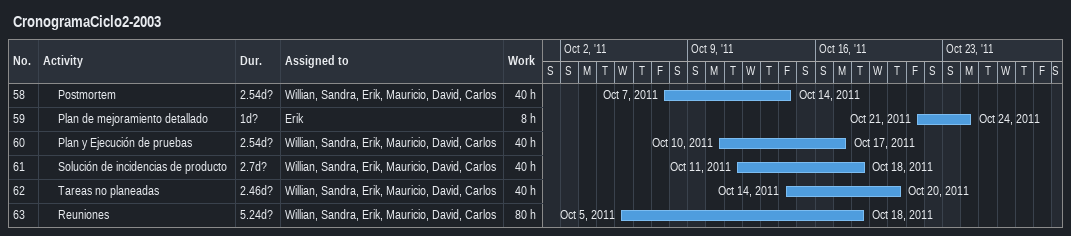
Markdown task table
CronogramaCiclo2-2003

| ID | Level | Task | Duration | Start | Finish | Resources | Work (h) |
|---|---|---|---|---|---|---|---|
| 58 | 2 | Postmortem | 2.54d? | 2011-10-07 | 2011-10-14 | Willian, Sandra, Erik, Mauricio, David, Carlos | 40 |
| 59 | 2 | Plan de mejoramiento detallado | 1d? | 2011-10-21 | 2011-10-24 | Erik | 8 |
| 60 | 2 | Plan y Ejecución de pruebas | 2.54d? | 2011-10-10 | 2011-10-17 | Willian, Sandra, Erik, Mauricio, David, Carlos | 40 |
| 61 | 2 | Solución de incidencias de producto | 2.7d? | 2011-10-11 | 2011-10-18 | Willian, Sandra, Erik, Mauricio, David, Carlos | 40 |
| 62 | 2 | Tareas no planeadas | 2.46d? | 2011-10-14 | 2011-10-20 | Willian, Sandra, Erik, Mauricio, David, Carlos | 40 |
| 63 | 2 | Reuniones | 5.24d? | 2011-10-05 | 2011-10-18 | Willian, Sandra, Erik, Mauricio, David, Carlos | 80 |
